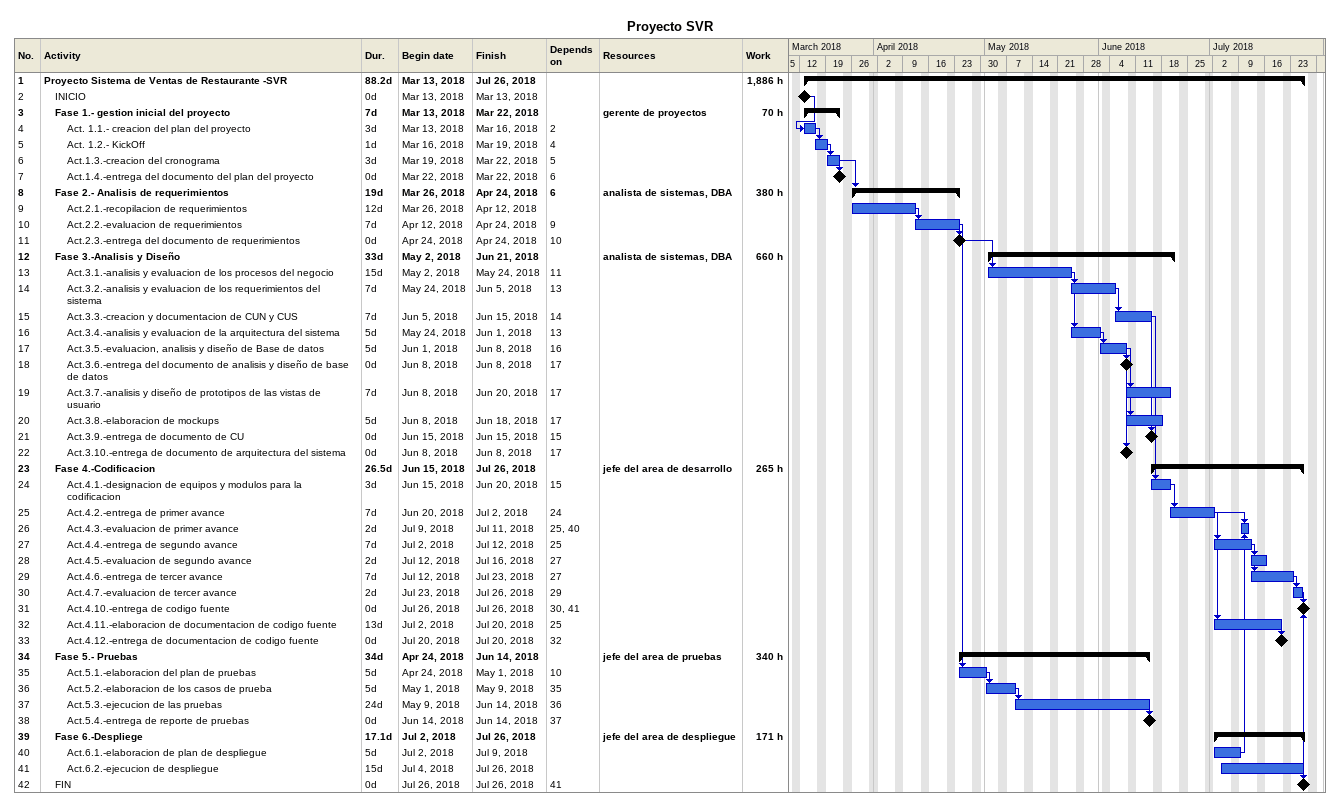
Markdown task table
Proyecto SVR

| ID | Level | Task | Duration | Start | Finish | Predecessors | Resources | Work (h) |
|---|---|---|---|---|---|---|---|---|
| 1 | 1 | **Proyecto Sistema de Ventas de Restaurante -SVR** | 88.2d | 2018-03-13 | 2018-07-26 |  |  | 1886 |
| 2 | 2 | INICIO | 0d | 2018-03-13 | 2018-03-13 |  |  |  |
| 3 | 2 | **Fase 1.- gestion inicial del proyecto** | 7d | 2018-03-13 | 2018-03-22 |  | gerente de proyectos | 70 |
| 4 | 3 | Act. 1.1.- creacion del plan del proyecto | 3d | 2018-03-13 | 2018-03-16 | 2 |  |  |
| 5 | 3 | Act. 1.2.- KickOff | 1d | 2018-03-16 | 2018-03-19 | 4 |  |  |
| 6 | 3 | Act.1.3.-creacion del cronograma | 3d | 2018-03-19 | 2018-03-22 | 5 |  |  |
| 7 | 3 | Act.1.4.-entrega del documento del plan del proyecto | 0d | 2018-03-22 | 2018-03-22 | 6 |  |  |
| 8 | 2 | **Fase 2.- Analisis de requerimientos** | 19d | 2018-03-26 | 2018-04-24 | 6 | analista de sistemas, DBA | 380 |
| 9 | 3 | Act.2.1.-recopilacion de requerimientos | 12d | 2018-03-26 | 2018-04-12 |  |  |  |
| 10 | 3 | Act.2.2.-evaluacion de requerimientos | 7d | 2018-04-12 | 2018-04-24 | 9 |  |  |
| 11 | 3 | Act.2.3.-entrega del documento de requerimientos | 0d | 2018-04-24 | 2018-04-24 | 10 |  |  |
| 12 | 2 | **Fase 3.-Analisis y Diseño** | 33d | 2018-05-02 | 2018-06-21 |  | analista de sistemas, DBA | 660 |
| 13 | 3 | Act.3.1.-analisis y evaluacion de los procesos del negocio | 15d | 2018-05-02 | 2018-05-24 | 11 |  |  |
| 14 | 3 | Act.3.2.-analisis y evaluacion de los requerimientos del sistema | 7d | 2018-05-24 | 2018-06-05 | 13 |  |  |
| 15 | 3 | Act.3.3.-creacion y documentacion de CUN y CUS | 7d | 2018-06-05 | 2018-06-15 | 14 |  |  |
| 16 | 3 | Act.3.4.-analisis y evaluacion de la arquitectura del sistema | 5d | 2018-05-24 | 2018-06-01 | 13 |  |  |
| 17 | 3 | Act.3.5.-evaluacion, analisis y diseño de Base de datos | 5d | 2018-06-01 | 2018-06-08 | 16 |  |  |
| 18 | 3 | Act.3.6.-entrega del documento de analisis y diseño de base de datos | 0d | 2018-06-08 | 2018-06-08 | 17 |  |  |
| 19 | 3 | Act.3.7.-analisis y diseño de prototipos de las vistas de usuario | 7d | 2018-06-08 | 2018-06-20 | 17 |  |  |
| 20 | 3 | Act.3.8.-elaboracion de mockups | 5d | 2018-06-08 | 2018-06-18 | 17 |  |  |
| 21 | 3 | Act.3.9.-entrega de documento de CU | 0d | 2018-06-15 | 2018-06-15 | 15 |  |  |
| 22 | 3 | Act.3.10.-entrega de documento de arquitectura del sistema | 0d | 2018-06-08 | 2018-06-08 | 17 |  |  |
| 23 | 2 | **Fase 4.-Codificacion** | 26.5d | 2018-06-15 | 2018-07-26 |  | jefe del area de desarrollo | 265 |
| 24 | 3 | Act.4.1.-designacion de equipos y modulos para la codificacion | 3d | 2018-06-15 | 2018-06-20 | 15 |  |  |
| 25 | 3 | Act.4.2.-entrega de primer avance | 7d | 2018-06-20 | 2018-07-02 | 24 |  |  |
| 26 | 3 | Act.4.3.-evaluacion de primer avance | 2d | 2018-07-09 | 2018-07-11 | 25, 40 |  |  |
| 27 | 3 | Act.4.4.-entrega de segundo avance | 7d | 2018-07-02 | 2018-07-12 | 25 |  |  |
| 28 | 3 | Act.4.5.-evaluacion de segundo avance | 2d | 2018-07-12 | 2018-07-16 | 27 |  |  |
| 29 | 3 | Act.4.6.-entrega de tercer avance | 7d | 2018-07-12 | 2018-07-23 | 27 |  |  |
| 30 | 3 | Act.4.7.-evaluacion de tercer avance | 2d | 2018-07-23 | 2018-07-26 | 29 |  |  |
| 31 | 3 | Act.4.10.-entrega de codigo fuente | 0d | 2018-07-26 | 2018-07-26 | 30, 41 |  |  |
| 32 | 3 | Act.4.11.-elaboracion de documentacion de codigo fuente | 13d | 2018-07-02 | 2018-07-20 | 25 |  |  |
| 33 | 3 | Act.4.12.-entrega de documentacion de codigo fuente | 0d | 2018-07-20 | 2018-07-20 | 32 |  |  |
| 34 | 2 | **Fase 5.- Pruebas** | 34d | 2018-04-24 | 2018-06-14 |  | jefe del area de pruebas | 340 |
| 35 | 3 | Act.5.1.-elaboracion del plan de pruebas | 5d | 2018-04-24 | 2018-05-01 | 10 |  |  |
| 36 | 3 | Act.5.2.-elaboracion de los casos de prueba | 5d | 2018-05-01 | 2018-05-09 | 35 |  |  |
| 37 | 3 | Act.5.3.-ejecucion de las pruebas | 24d | 2018-05-09 | 2018-06-14 | 36 |  |  |
| 38 | 3 | Act.5.4.-entrega de reporte de pruebas | 0d | 2018-06-14 | 2018-06-14 | 37 |  |  |
| 39 | 2 | **Fase 6.-Despliege** | 17.1d | 2018-07-02 | 2018-07-26 |  | jefe del area de despliegue | 171 |
| 40 | 3 | Act.6.1.-elaboracion de plan de despliegue | 5d | 2018-07-02 | 2018-07-09 |  |  |  |
| 41 | 3 | Act.6.2.-ejecucion de despliegue | 15d | 2018-07-04 | 2018-07-26 |  |  |  |
| 42 | 2 | FIN | 0d | 2018-07-26 | 2018-07-26 | 41 |  |  |
